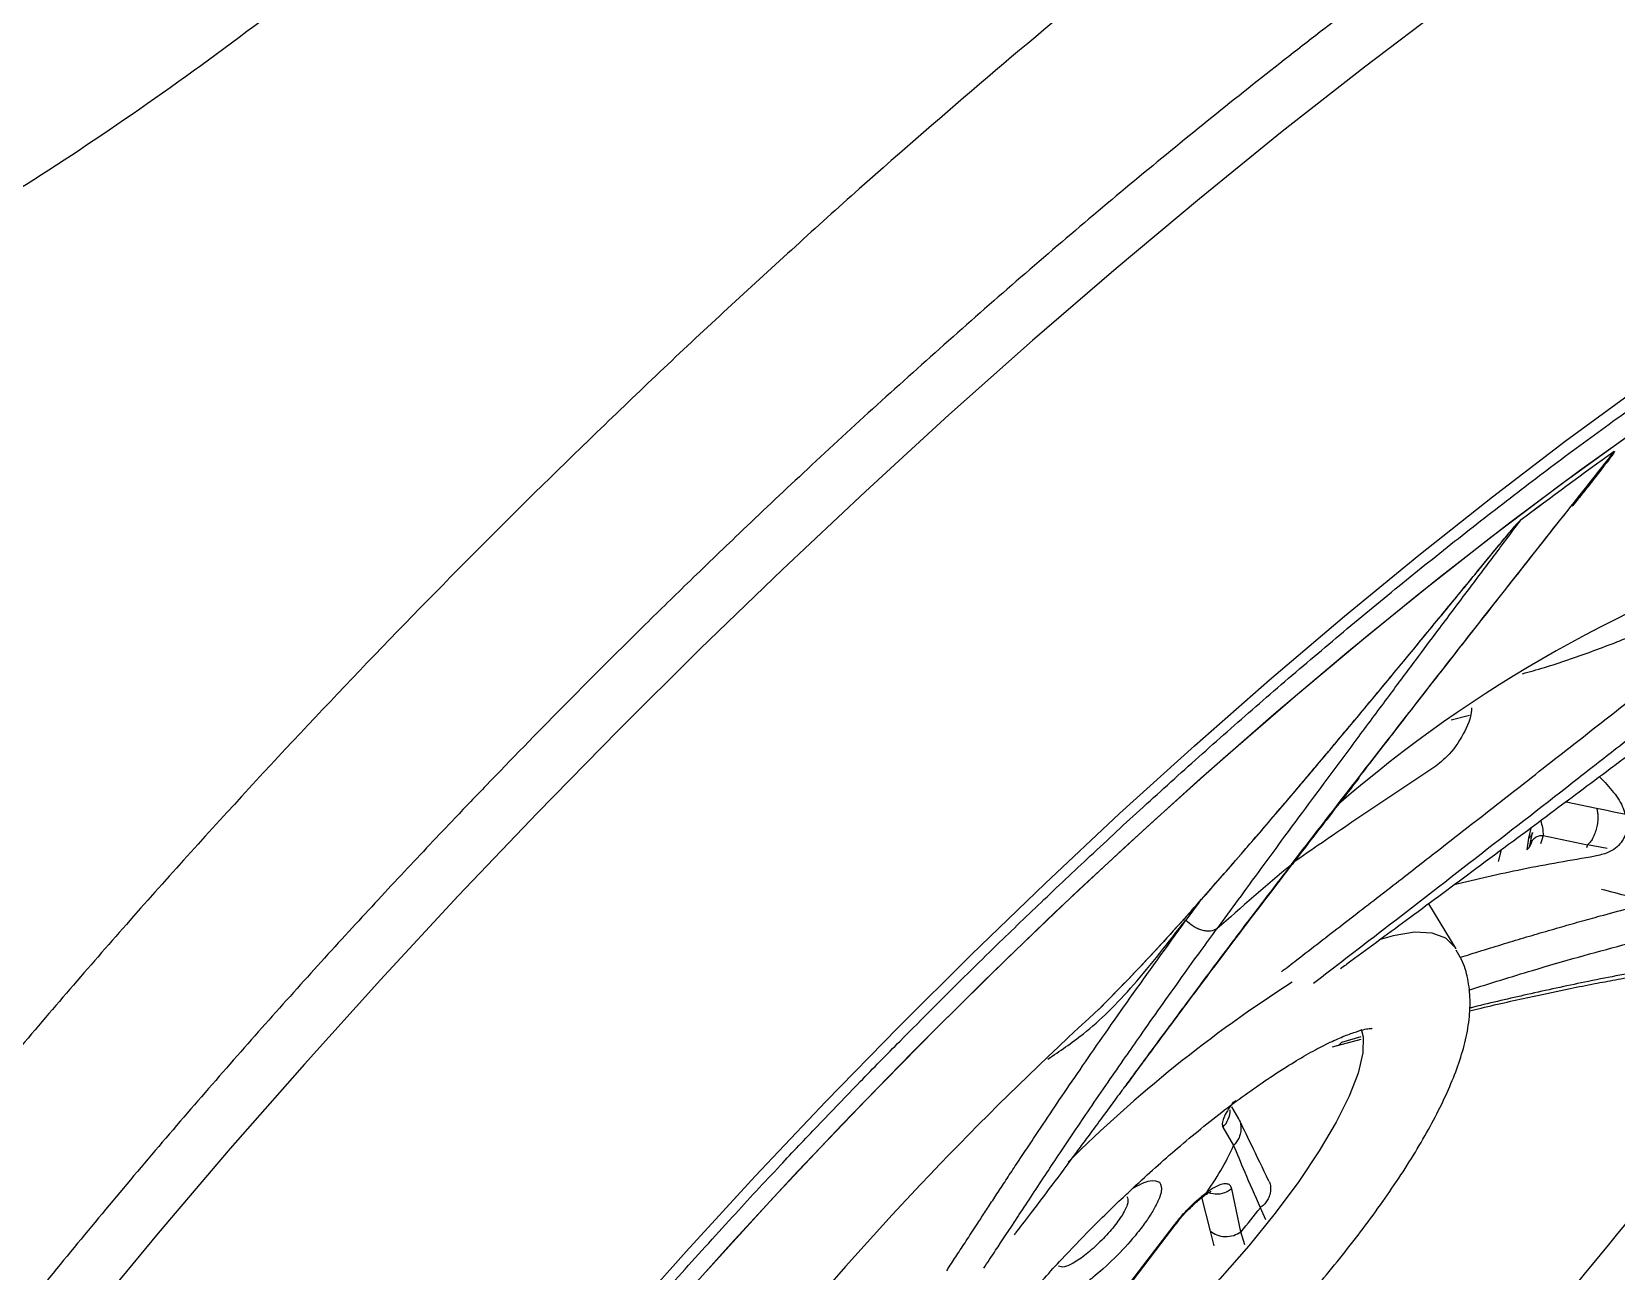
# Model space of a CAD drawing. Header units: inches. Extents: x 0 to 84, y -22 to 124.
# Drawn here: x 11.465 to 12.774, y 67.966 to 68.99 of the extents above; entities that cross this region are included whole.
import ezdxf

# ---------------------------------------------------------------- set-up
doc = ezdxf.new("R2010")
doc.units = ezdxf.units.IN
doc.header["$MEASUREMENT"] = 0
doc.layers.add('1', color=4, linetype='Continuous')
doc.layers.add('EXPORT', color=7, linetype='Continuous')
doc.layers.get('EXPORT').off()

# ---------------------------------------------------------------- blocks, each defined once
blk = doc.blocks.new('3.65 -1')
at = {"layer": '1', "color": 3, "linetype": 'Continuous', "lineweight": 25}
for p, q in [((0.2363, -0.441), (0.2179, -0.4437)), ((0.2342, -0.4411), (0.2179, -0.4435)), ((0.3148, -0.4733), (0.3117, -0.4734)), ((0.4895, -0.4832), (0.503, -0.4914)), ((0.1178, -0.5855), (0.1133, -0.6024)), ((0.1319, -0.59), (0.1349, -0.5788)), ((0.3579, -0.6189), (0.3685, -0.5768)), ((0.4337, -0.5932), (0.4423, -0.5883)), ((0.4649, -0.5974), (0.4571, -0.603)), ((0.4613, -0.6026), (0.4705, -0.5964)), ((0.4627, -0.602), (0.4664, -0.599)), ((0.4722, -0.5929), (0.4649, -0.5974)), ((0.5081, -0.5983), (0.5221, -0.6199)), ((0.0321, -0.6136), (-0.0268, -0.621)), ((-0.0242, -0.6215), (0.0349, -0.614)), ((0.0494, -0.6385), (0.065, -0.6129)), ((0.2285, -0.6032), (0.2497, -0.6155)), ((0.2509, -0.6142), (0.2363, -0.606)), ((0.4603, -0.6032), (0.4627, -0.602)), ((0.475, -0.6045), (0.4952, -0.636)), ((0.542, -0.6035), (0.542, -0.61)), ((0.0667, -0.6569), (0.0867, -0.6266)), ((0.043, -0.6494), (0.0494, -0.6385)), ((0.4952, -0.636), (0.493, -0.637)), ((0.5044, -0.6496), (0.4952, -0.636)), ((0.0613, -0.6666), (0.0667, -0.6569)), ((0.0922, -0.6542), (0.0883, -0.6641))]:
    blk.add_line(p, q, dxfattribs=at)
at = {"layer": '1', "linetype": 'Continuous', "lineweight": 25, "flags": 128}
blk.add_lwpolyline([(0.9057, -0.0655), (0.8226, -0.0535), (0.7372, -0.0426), (0.6497, -0.033), (0.5604, -0.0245), (0.4695, -0.0173), (0.3773, -0.0113), (0.2839, -0.0066), (0.1898, -0.0031), (0.095, -0.0009), (0, 0), (-0.0951, -0.0004), (-0.19, -0.0021), (-0.2844, -0.005), (-0.3781, -0.0093), (-0.4708, -0.0147), (-0.5623, -0.0215), (-0.6523, -0.0295), (-0.7405, -0.0386)], dxfattribs=at)
at = {"layer": '1', "color": 3, "linetype": 'Continuous', "lineweight": 25, "flags": 128}
for points in [[(-0.3503, -0.3467), (-0.2667, -0.3423), (-0.1823, -0.3392), (-0.0974, -0.3374), (-0.0122, -0.3369), (0.073, -0.3376), (0.1578, -0.3396), (0.2421, -0.3429), (0.3255, -0.3475), (0.4077, -0.3533), (0.4885, -0.3603), (0.5676, -0.3686), (0.6446, -0.378), (0.7195, -0.3885), (0.7918, -0.4002)], [(-0.2668, -0.3656), (-0.1847, -0.3623), (-0.102, -0.3604), (-0.019, -0.3597), (0.064, -0.3604), (0.1467, -0.3623), (0.2288, -0.3656), (0.31, -0.3701), (0.39, -0.3758), (0.4685, -0.3829), (0.5452, -0.3911), (0.6198, -0.4005), (0.6922, -0.4111), (0.7619, -0.4227)], [(-0.3171, -0.3682), (-0.2363, -0.3642), (-0.1547, -0.3615), (-0.0727, -0.36), (0.0096, -0.3598), (0.0917, -0.3609), (0.1735, -0.3632), (0.2545, -0.3669), (0.3346, -0.3717), (0.4134, -0.3778), (0.4907, -0.3851), (0.5661, -0.3936), (0.6395, -0.4032), (0.7105, -0.414), (0.7788, -0.4258)], [(0.3579, -0.6189), (0.3581, -0.618), (0.3581, -0.6069), (0.3531, -0.5958), (0.3434, -0.5849), (0.3289, -0.5744), (0.3185, -0.5686)], [(0.141, -0.5776), (0.1398, -0.5777), (0.138, -0.5772)], [(0.2556, -0.61), (0.2522, -0.6154), (0.2425, -0.6246), (0.228, -0.6335), (0.2092, -0.6417), (0.1863, -0.6492), (0.1597, -0.6559), (0.1299, -0.6615), (0.0975, -0.6661), (0.063, -0.6696), (0.027, -0.6718), (-0.0098, -0.6728), (-0.0467, -0.6724), (-0.0832, -0.6708), (-0.1185, -0.668), (-0.152, -0.664), (-0.1832, -0.6588), (-0.2115, -0.6526), (-0.2363, -0.6455), (-0.2572, -0.6377), (-0.2739, -0.6291), (-0.286, -0.6201), (-0.2934, -0.6107), (-0.2934, -0.6107)], [(0.0348, -0.6141), (0.0338, -0.6141), (0.0321, -0.6136)], [(0.0669, -0.6144), (0.068, -0.6144), (0.07, -0.6139)], [(0.475, -0.6045), (0.4717, -0.6061), (0.4685, -0.6076)]]:
    blk.add_lwpolyline(points, dxfattribs=at)
at = {"layer": '1', "color": 3, "linetype": 'Continuous', "lineweight": 25}
for centre, radius, start, end in [((0.1634, -3.752), 3.3786, 80.1433, 81.7764), ((0.1634, -3.7519), 3.3785, 80.1431, 81.7756), ((-0.0293, -3.2426), 2.8021, 87.0398, 102.0653), ((0.0045, -3.8065), 3.3472, 84.7339, 86.1251), ((0.2889, -1.5622), 1.0996, 62.5818, 85.5265), ((-0.0013, -1.6275), 1.1126, 77.3153, 89.5517), ((0.1182, -0.5658), 0.0197, 268.8894, 315.32), ((-0.0058, 0.1479), 0.8081, 275.1509, 276.9646), ((-0.0047, 1.9064), 2.8006, 268.0045, 281.643), ((-0.0119, 3.3639), 4.4387, 256.7037, 281.8458), ((-0.0126, 3.3615), 4.4364, 256.765, 281.9156)]:
    blk.add_arc(centre, radius, start, end, dxfattribs=at)
at = {"layer": '1', "linetype": 'Continuous', "lineweight": 25}
for points, knots in [([(-0.019, 0.0462), (-0.049, 0.0461), (-0.0913, 0.0459), (-0.1539, 0.0449), (-0.2078, 0.0437), (-0.2719, 0.0417), (-0.3389, 0.0389), (-0.4086, 0.0353), (-0.4799, 0.0308), (-0.5521, 0.0254), (-0.6245, 0.0192), (-0.6968, 0.0121), (-0.7686, 0.0041), (-0.8394, -0.0048), (-0.9091, -0.0145), (-0.9774, -0.0251), (-1.044, -0.0364), (-1.1088, -0.0485), (-1.1716, -0.0614), (-1.2321, -0.075), (-1.2903, -0.0893), (-1.3461, -0.1043), (-1.3992, -0.1199), (-1.4496, -0.1361), (-1.4973, -0.1528), (-1.5421, -0.1701), (-1.5839, -0.1878), (-1.6228, -0.2061), (-1.6586, -0.2248), (-1.6915, -0.244), (-1.7213, -0.2637), (-1.748, -0.2839), (-1.7717, -0.3046), (-1.7923, -0.3259), (-1.8096, -0.3479), (-1.8237, -0.3705), (-1.8344, -0.3938), (-1.8414, -0.418), (-1.8446, -0.443), (-1.8435, -0.4689), (-1.838, -0.4947), (-1.8282, -0.5197), (-1.8164, -0.5413), (-1.8064, -0.5543), (-1.8022, -0.5597)], [0, 0, 0, 0, 0.028064, 0.039649, 0.05884, 0.078772, 0.100142, 0.122418, 0.145382, 0.16886, 0.19273, 0.216898, 0.241296, 0.265868, 0.290574, 0.315378, 0.340252, 0.365172, 0.39012, 0.415077, 0.440028, 0.464962, 0.489866, 0.51473, 0.539547, 0.56431, 0.589012, 0.613652, 0.638228, 0.662743, 0.6872, 0.711606, 0.735965, 0.760253, 0.78445, 0.808533, 0.832519, 0.856524, 0.880829, 0.90589, 0.932275, 0.956976, 0.982296, 1, 1, 1, 1]), ([(1.7676, -0.5554), (1.7688, -0.554), (1.7758, -0.5452), (1.7855, -0.5285), (1.7964, -0.5052), (1.8033, -0.481), (1.8065, -0.456), (1.8055, -0.4301), (1.8, -0.4044), (1.7902, -0.3793), (1.7767, -0.3552), (1.7592, -0.3316), (1.7378, -0.3085), (1.7126, -0.286), (1.6839, -0.2641), (1.6516, -0.2428), (1.6159, -0.2222), (1.5768, -0.2022), (1.5345, -0.1828), (1.4889, -0.164), (1.4401, -0.1459), (1.3883, -0.1284), (1.3336, -0.1116), (1.276, -0.0955), (1.2156, -0.0802), (1.1527, -0.0656), (1.0873, -0.0518), (1.0196, -0.0388), (0.9497, -0.0267), (0.8778, -0.0155), (0.8041, -0.0051), (0.7287, 0.0043), (0.652, 0.0128), (0.574, 0.0204), (0.4953, 0.0269), (0.4161, 0.0325), (0.3373, 0.0371), (0.2606, 0.0407), (0.1905, 0.0431), (0.1291, 0.0447), (0.0607, 0.0459), (0.0123, 0.0461), (-0.019, 0.0462)], [0, 0, 0, 0, 0.004903, 0.0291008, 0.0532003, 0.0773195, 0.1017391, 0.1269196, 0.1534297, 0.1782475, 0.2036878, 0.2296701, 0.2560048, 0.2825136, 0.3090857, 0.3356414, 0.3621761, 0.3886889, 0.4151814, 0.4416557, 0.468114, 0.4945582, 0.5209896, 0.5474086, 0.5738155, 0.6002095, 0.6265892, 0.6529525, 0.6792959, 0.7056148, 0.7319022, 0.7581479, 0.7843366, 0.8104443, 0.8364308, 0.8622237, 0.8876783, 0.9124552, 0.9355279, 0.9543553, 0.970543, 1, 1, 1, 1])]:
    blk.add_open_spline(points, degree=3, knots=knots, dxfattribs=at)
at = {"layer": '1', "color": 3, "linetype": 'Continuous', "lineweight": 25}
for points, knots in [([(-1.4284, -0.682), (-1.4284, -0.6818), (-1.4291, -0.6765), (-1.4271, -0.6674), (-1.4222, -0.6532), (-1.4143, -0.6393), (-1.4032, -0.6249), (-1.3887, -0.61), (-1.3706, -0.5946), (-1.3489, -0.5789), (-1.3235, -0.5631), (-1.2944, -0.5472), (-1.2617, -0.5315), (-1.2255, -0.5159), (-1.1858, -0.5007), (-1.1427, -0.4859), (-1.0965, -0.4716), (-1.0472, -0.4578), (-0.995, -0.4446), (-0.94, -0.4321), (-0.8825, -0.4203), (-0.8225, -0.4092), (-0.7604, -0.399), (-0.6963, -0.3896), (-0.6304, -0.381), (-0.5631, -0.3734), (-0.4945, -0.3666), (-0.4252, -0.3609), (-0.3556, -0.3561), (-0.2871, -0.3523), (-0.2225, -0.3495), (-0.166, -0.3477), (-0.1147, -0.3466), (-0.0673, -0.346), (-0.0346, -0.3459), (-0.019, -0.3459)], [0, 0, 0, 0, 0.000892, 0.044288, 0.078096, 0.110004, 0.141146, 0.172071, 0.203025, 0.234122, 0.265442, 0.297001, 0.328789, 0.360782, 0.392955, 0.425281, 0.457735, 0.490295, 0.52294, 0.555651, 0.588412, 0.621206, 0.654015, 0.686819, 0.719595, 0.75231, 0.784916, 0.817331, 0.849405, 0.880809, 0.910643, 0.936695, 0.956537, 0.979196, 1, 1, 1, 1]), ([(-0.019, -0.3459), (0.0075, -0.346), (0.045, -0.3461), (0.1006, -0.3471), (0.1484, -0.3483), (0.2051, -0.3503), (0.2643, -0.3531), (0.3258, -0.3566), (0.3884, -0.361), (0.4516, -0.3662), (0.5147, -0.3723), (0.5774, -0.3792), (0.6392, -0.387), (0.6997, -0.3955), (0.7588, -0.4049), (0.8162, -0.4149), (0.8716, -0.4257), (0.9248, -0.4372), (0.9757, -0.4492), (1.024, -0.4618), (1.0697, -0.4749), (1.1125, -0.4885), (1.1524, -0.5025), (1.1893, -0.5167), (1.2231, -0.5312), (1.2537, -0.5459), (1.2811, -0.5606), (1.3052, -0.5753), (1.3262, -0.5898), (1.344, -0.604), (1.3587, -0.618), (1.3704, -0.6314), (1.3794, -0.6444), (1.3856, -0.6568), (1.3896, -0.6691), (1.3901, -0.677), (1.3904, -0.6812)], [0, 0, 0, 0, 0.035425, 0.05008, 0.074343, 0.099533, 0.126527, 0.154643, 0.183603, 0.213182, 0.243218, 0.273592, 0.304209, 0.334997, 0.365895, 0.396854, 0.427831, 0.458786, 0.489687, 0.5205, 0.551195, 0.581741, 0.612109, 0.64227, 0.672196, 0.701863, 0.73125, 0.760347, 0.789163, 0.817738, 0.846166, 0.874617, 0.903384, 0.933048, 0.964694, 1, 1, 1, 1]), ([(0.6466, -0.4081), (0.6348, -0.4097), (0.6103, -0.4131), (0.5729, -0.4181), (0.5371, -0.423), (0.5018, -0.4279), (0.4657, -0.4329), (0.4251, -0.4386), (0.3855, -0.4442), (0.3518, -0.449), (0.3214, -0.4534), (0.2918, -0.4578), (0.2604, -0.4624), (0.2405, -0.4654), (0.2307, -0.4669)], [0, 0, 0, 0, 0.077922, 0.161387, 0.250209, 0.3191, 0.402607, 0.50027, 0.605453, 0.688534, 0.750179, 0.834915, 0.918174, 1, 1, 1, 1]), ([(0.2342, -0.4411), (0.2478, -0.4403), (0.2779, -0.4386), (0.3202, -0.4357), (0.3614, -0.4326), (0.3933, -0.4301), (0.4236, -0.4276), (0.4496, -0.4254), (0.4763, -0.4231), (0.5022, -0.4208), (0.5274, -0.4185), (0.5497, -0.4165), (0.5683, -0.4148), (0.5833, -0.4134), (0.5989, -0.4119), (0.615, -0.4104), (0.6303, -0.4091), (0.6396, -0.4084), (0.6444, -0.4081), (0.6459, -0.4081), (0.6464, -0.4081), (0.6466, -0.4081), (0.6467, -0.4082)], [0, 0, 0, 0, 0.114041, 0.252205, 0.3313, 0.427284, 0.488869, 0.551032, 0.613779, 0.677115, 0.732309, 0.787917, 0.830125, 0.859175, 0.888974, 0.935242, 0.967506, 0.990143, 0.996617, 0.998673, 0.999422, 1, 1, 1, 1]), ([(0.2363, -0.441), (0.244, -0.4405), (0.26, -0.4396), (0.2861, -0.438), (0.3124, -0.4362), (0.3364, -0.4345), (0.3579, -0.4329), (0.3796, -0.4312), (0.4074, -0.429), (0.4434, -0.426), (0.4829, -0.4225), (0.5177, -0.4194), (0.5438, -0.417), (0.5642, -0.4151), (0.5819, -0.4135), (0.5996, -0.4118), (0.6163, -0.4103), (0.6312, -0.409), (0.6402, -0.4083), (0.6446, -0.4081), (0.6459, -0.4081), (0.6464, -0.4081), (0.6466, -0.4081), (0.6466, -0.4081)], [0, 0, 0, 0, 0.065167, 0.135869, 0.212272, 0.2742, 0.322003, 0.376226, 0.437003, 0.527469, 0.637487, 0.71773, 0.771009, 0.817748, 0.857831, 0.891158, 0.937764, 0.970339, 0.990891, 0.996828, 0.99874, 0.999446, 1, 1, 1, 1]), ([(0.7417, -0.4233), (0.7111, -0.4266), (0.6519, -0.4331), (0.5682, -0.4425), (0.4816, -0.4526), (0.3953, -0.4629), (0.3383, -0.4699), (0.3117, -0.4731)], [0, 0, 0, 0, 0.1983, 0.383977, 0.557019, 0.792773, 1, 1, 1, 1]), ([(0.7417, -0.4233), (0.7193, -0.4257), (0.6752, -0.4306), (0.6099, -0.4379), (0.5502, -0.4447), (0.4944, -0.4512), (0.4442, -0.4572), (0.3969, -0.4629), (0.3529, -0.4683), (0.3255, -0.4716), (0.3117, -0.4734)], [0, 0, 0, 0, 0.145408, 0.284998, 0.430831, 0.5467, 0.669364, 0.785052, 0.891131, 1, 1, 1, 1]), ([(0.7417, -0.4233), (0.7418, -0.4233), (0.7418, -0.4233), (0.7419, -0.4233), (0.742, -0.4234), (0.742, -0.4234), (0.7419, -0.4234), (0.7418, -0.4235), (0.7414, -0.4236), (0.7406, -0.4238), (0.7379, -0.4243), (0.7325, -0.425), (0.7254, -0.4259), (0.7178, -0.4268), (0.7105, -0.4277), (0.7029, -0.4285), (0.6946, -0.4294), (0.6888, -0.43), (0.6856, -0.4303), (0.6853, -0.4304)], [0, 0, 0, 0, 0.002176, 0.004072, 0.005842, 0.007668, 0.00972, 0.01212, 0.018229, 0.036558, 0.063663, 0.165576, 0.320016, 0.438178, 0.559502, 0.696062, 0.834953, 0.985188, 1, 1, 1, 1]), ([(0.7417, -0.4233), (0.7418, -0.4233), (0.7419, -0.4233), (0.7419, -0.4233), (0.742, -0.4234), (0.742, -0.4234), (0.7419, -0.4234), (0.7418, -0.4235), (0.7414, -0.4236), (0.7394, -0.4241), (0.7359, -0.4246), (0.7312, -0.4252), (0.7265, -0.4258), (0.721, -0.4265), (0.7131, -0.4274), (0.7025, -0.4286), (0.693, -0.4296), (0.6873, -0.4302), (0.6863, -0.4303)], [0, 0, 0, 0, 0.0031969, 0.0045934, 0.0059336, 0.0072866, 0.0087217, 0.0120459, 0.02141, 0.0351547, 0.1377387, 0.2054877, 0.2882871, 0.3861134, 0.4989225, 0.7023542, 0.9433178, 1, 1, 1, 1]), ([(-0.1269, -0.5067), (-0.1257, -0.5064), (-0.1225, -0.5057), (-0.1168, -0.5046), (-0.1103, -0.5032), (-0.1034, -0.5018), (-0.0962, -0.5004), (-0.0887, -0.4988), (-0.0798, -0.497), (-0.0695, -0.4949), (-0.0574, -0.4925), (-0.0445, -0.4899), (-0.0309, -0.4871), (-0.0164, -0.4843), (-0.001, -0.4813), (0.0269, -0.4759), (0.0716, -0.4676), (0.1387, -0.456), (0.1912, -0.4479), (0.2179, -0.4437)], [0, 0, 0, 0, 0.0236182, 0.0589631, 0.0938636, 0.1283312, 0.1623782, 0.1960165, 0.2292585, 0.2748742, 0.3204719, 0.3660726, 0.4116996, 0.4573793, 0.5031405, 0.5490152, 0.6949133, 0.8446808, 1, 1, 1, 1]), ([(0.0562, -0.4431), (0.0678, -0.4455), (0.0958, -0.4514), (0.1494, -0.4518), (0.1947, -0.4463), (0.2179, -0.4435)], [0, 0, 0, 0, 0.253076, 0.616746, 1, 1, 1, 1]), ([(0.2363, -0.441), (0.2149, -0.442), (0.1719, -0.4441), (0.1343, -0.4442), (0.1154, -0.4443)], [0, 0, 0, 0, 0.497969, 1, 1, 1, 1]), ([(0.1154, -0.4443), (0.1336, -0.4442), (0.1706, -0.4442), (0.2128, -0.4421), (0.2342, -0.4411)], [0, 0, 0, 0, 0.492898, 1, 1, 1, 1]), ([(0.2307, -0.4669), (0.229, -0.4662), (0.2264, -0.4652), (0.2234, -0.4621), (0.2213, -0.459), (0.2196, -0.4554), (0.2181, -0.4503), (0.218, -0.4463), (0.2179, -0.4437)], [0, 0, 0, 0, 0.234644, 0.362491, 0.494052, 0.626491, 0.756855, 1, 1, 1, 1]), ([(-0.1038, -0.5269), (-0.0983, -0.5258), (-0.0848, -0.5232), (-0.0551, -0.5173), (-0.0229, -0.5109), (0.0061, -0.5052), (0.0278, -0.5011), (0.0518, -0.4966), (0.0764, -0.4921), (0.1007, -0.4879), (0.1255, -0.4836), (0.1521, -0.4792), (0.1807, -0.4746), (0.207, -0.4704), (0.2234, -0.468), (0.2307, -0.4669)], [0, 0, 0, 0, 0.102879, 0.252471, 0.402022, 0.464249, 0.534194, 0.597201, 0.665689, 0.72661, 0.775762, 0.839106, 0.903831, 0.957397, 1, 1, 1, 1]), ([(0.3125, -0.4738), (0.3272, -0.472), (0.3561, -0.4685), (0.3868, -0.4648), (0.4019, -0.463)], [0, 0, 0, 0, 0.508956, 1, 1, 1, 1]), ([(0.3117, -0.4734), (0.3016, -0.4746), (0.279, -0.4774), (0.2432, -0.482), (0.2066, -0.487), (0.1748, -0.4914), (0.1486, -0.4951), (0.1266, -0.4982), (0.1055, -0.5013), (0.0904, -0.5035), (0.0822, -0.5047), (0.0806, -0.5049)], [0, 0, 0, 0, 0.112489, 0.25159, 0.417176, 0.559271, 0.661705, 0.770651, 0.86799, 0.973449, 1, 1, 1, 1]), ([(0.0847, -0.5047), (0.097, -0.5029), (0.1245, -0.4989), (0.1748, -0.4918), (0.2381, -0.4831), (0.2885, -0.4768), (0.3151, -0.4735)], [0, 0, 0, 0, 0.191915, 0.428138, 0.697519, 1, 1, 1, 1]), ([(0.4495, -0.5004), (0.4235, -0.4949), (0.3777, -0.4853), (0.3327, -0.4768), (0.3132, -0.4731)], [0, 0, 0, 0, 0.567497, 1, 1, 1, 1]), ([(0.5084, -0.4882), (0.508, -0.4886), (0.5025, -0.4937), (0.4876, -0.4993), (0.4677, -0.5031), (0.4548, -0.5012), (0.4495, -0.5004)], [0, 0, 0, 0, 0.0265, 0.365438, 0.738679, 1, 1, 1, 1]), ([(0.0806, -0.5049), (0.0754, -0.5057), (0.064, -0.5073), (0.0477, -0.5097), (0.032, -0.512), (0.0103, -0.5151), (-0.015, -0.5187), (-0.0415, -0.5222), (-0.0581, -0.5243), (-0.0655, -0.5252), (-0.0666, -0.5253)], [0, 0, 0, 0, 0.081832, 0.183724, 0.277112, 0.362144, 0.588291, 0.788655, 0.968959, 1, 1, 1, 1]), ([(0.5581, -0.4984), (0.5607, -0.4999), (0.5747, -0.5081), (0.6015, -0.5216), (0.6385, -0.5388), (0.6904, -0.5601), (0.7595, -0.5836), (0.8475, -0.6066), (0.9073, -0.6167), (0.9379, -0.6219)], [0, 0, 0, 0, 0.022366, 0.122449, 0.223456, 0.325708, 0.537397, 0.762634, 1, 1, 1, 1]), ([(0.243, -0.5297), (0.2483, -0.5304), (0.2614, -0.5322), (0.2825, -0.535), (0.3062, -0.5382), (0.3297, -0.5413), (0.3529, -0.5444), (0.3761, -0.5475), (0.4019, -0.5508), (0.4307, -0.5546), (0.4624, -0.5587), (0.4944, -0.5628), (0.5264, -0.5669), (0.5586, -0.571), (0.5909, -0.5751), (0.6469, -0.5823), (0.7274, -0.5927), (0.8331, -0.6069), (0.9026, -0.617), (0.9379, -0.6221)], [0, 0, 0, 0, 0.023618, 0.058963, 0.093864, 0.128331, 0.162378, 0.196017, 0.229259, 0.274874, 0.320472, 0.366073, 0.4117, 0.457379, 0.50314, 0.549015, 0.694913, 0.844681, 1, 1, 1, 1]), ([(0.2548, -0.5552), (0.2771, -0.5582), (0.3319, -0.5658), (0.4217, -0.5777), (0.5036, -0.5884), (0.5679, -0.5967), (0.6126, -0.6025), (0.6588, -0.6085), (0.7029, -0.6143), (0.7437, -0.6197), (0.7831, -0.6251), (0.8232, -0.6306), (0.864, -0.6363), (0.8998, -0.6415), (0.921, -0.6447), (0.9303, -0.646)], [0, 0, 0, 0, 0.102879, 0.252471, 0.402022, 0.464249, 0.534193, 0.597201, 0.665689, 0.72661, 0.775762, 0.839106, 0.903831, 0.957397, 1, 1, 1, 1]), ([(-0.3001, -0.6154), (-0.3001, -0.6154), (-0.3002, -0.6155), (-0.2972, -0.613), (-0.2909, -0.6091), (-0.2809, -0.6042), (-0.2673, -0.5989), (-0.2502, -0.5934), (-0.23, -0.588), (-0.2069, -0.5831), (-0.1816, -0.5786), (-0.1545, -0.5748), (-0.1261, -0.5717), (-0.0993, -0.5696), (-0.0749, -0.5682), (-0.0491, -0.5672), (-0.0305, -0.5671), (-0.019, -0.567)], [0, 0, 0, 0, 0.032085, 0.091063, 0.153609, 0.219761, 0.289111, 0.36107, 0.435002, 0.510257, 0.586142, 0.661754, 0.735497, 0.810691, 0.865318, 0.917049, 1, 1, 1, 1]), ([(0.0213, -0.5695), (0.0207, -0.5709), (0.0194, -0.5736), (0.0101, -0.5771), (-0.0032, -0.5794), (-0.019, -0.5802), (-0.0349, -0.5794), (-0.0482, -0.5771), (-0.0575, -0.5736), (-0.0587, -0.5709), (-0.0593, -0.5695)], [0, 0, 0, 0, 0.125, 0.25, 0.375, 0.5, 0.625, 0.75, 0.875, 1, 1, 1, 1]), ([(-0.019, -0.567), (-0.0065, -0.5671), (0.0112, -0.5673), (0.0368, -0.5683), (0.0581, -0.5694), (0.0828, -0.5713), (0.1076, -0.5738), (0.1322, -0.5769), (0.1556, -0.5806), (0.1776, -0.5849), (0.1975, -0.5895), (0.2151, -0.5943), (0.2301, -0.5992), (0.2423, -0.6041), (0.2516, -0.6085), (0.258, -0.6123), (0.2615, -0.6147), (0.2626, -0.6161), (0.2624, -0.6157), (0.2624, -0.6157)], [0, 0, 0, 0, 0.090884, 0.127328, 0.18744, 0.24905, 0.314219, 0.381065, 0.448721, 0.516436, 0.583593, 0.64964, 0.714064, 0.776379, 0.836152, 0.893079, 0.947123, 0.998737, 1, 1, 1, 1]), ([(0.0291, -0.568), (0.0321, -0.5689), (0.0381, -0.5706), (0.0464, -0.5747), (0.0478, -0.5781), (0.0487, -0.5803)], [0, 0, 0, 0, 0.256197, 0.51842, 1, 1, 1, 1]), ([(0.6129, -0.6142), (0.6045, -0.6129), (0.5845, -0.6099), (0.554, -0.6053), (0.5223, -0.6005), (0.4766, -0.5936), (0.4191, -0.5847), (0.3514, -0.5742), (0.3058, -0.567), (0.2826, -0.5633), (0.2792, -0.5627)], [0, 0, 0, 0, 0.074944, 0.1776, 0.271689, 0.357359, 0.585203, 0.78707, 0.968726, 1, 1, 1, 1]), ([(0.0487, -0.5803), (0.0478, -0.5825), (0.0464, -0.5859), (0.038, -0.59), (0.0292, -0.5928), (0.0185, -0.5951), (0.0027, -0.5972), (-0.019, -0.5983), (-0.0407, -0.5972), (-0.0565, -0.5951), (-0.0673, -0.5928), (-0.076, -0.59), (-0.0845, -0.5859), (-0.0859, -0.5825), (-0.0868, -0.5803)], [0, 0, 0, 0, 0.1197215, 0.184811, 0.2499999, 0.3150895, 0.3802785, 0.5, 0.6197215, 0.684811, 0.75, 0.8150895, 0.8802785, 1, 1, 1, 1]), ([(0.138, -0.5772), (0.1352, -0.5776), (0.1296, -0.5786), (0.1234, -0.5806), (0.119, -0.5829), (0.1182, -0.5846), (0.1178, -0.5855)], [0, 0, 0, 0, 0.250135, 0.500009, 0.750136, 1, 1, 1, 1]), ([(0.4928, -0.6469), (0.4764, -0.6351), (0.4452, -0.6126), (0.4106, -0.5909), (0.3942, -0.5807)], [0, 0, 0, 0, 0.524237, 1, 1, 1, 1]), ([(0.1128, -0.6439), (0.1167, -0.6328), (0.1246, -0.6107), (0.1296, -0.5964), (0.1321, -0.5892)], [0, 0, 0, 0, 0.499837, 1, 1, 1, 1]), ([(0.1317, -0.5899), (0.1316, -0.5903), (0.1313, -0.5919), (0.1296, -0.5944), (0.1271, -0.5974), (0.1239, -0.5998), (0.1194, -0.6019), (0.1157, -0.6022), (0.1133, -0.6024)], [0, 0, 0, 0, 0.046045, 0.21109, 0.378178, 0.543781, 0.704554, 1, 1, 1, 1]), ([(0.475, -0.6045), (0.474, -0.6037), (0.4722, -0.6021), (0.469, -0.6009), (0.4656, -0.6007), (0.4637, -0.6016), (0.4627, -0.602)], [0, 0, 0, 0, 0.249999, 0.500001, 0.750001, 1, 1, 1, 1]), ([(0.4704, -0.5964), (0.4703, -0.5965), (0.4695, -0.597), (0.4676, -0.5975), (0.4658, -0.5975), (0.4649, -0.5974)], [0, 0, 0, 0, 0.058728, 0.529366, 1, 1, 1, 1]), ([(0.4823, -0.5944), (0.4812, -0.5961), (0.4785, -0.6006), (0.4763, -0.603), (0.475, -0.6045)], [0, 0, 0, 0, 0.389154, 1, 1, 1, 1]), ([(0.0321, -0.6136), (0.0352, -0.6132), (0.0413, -0.6126), (0.0513, -0.6124), (0.0612, -0.6128), (0.0671, -0.6136), (0.07, -0.6139)], [0, 0, 0, 0, 0.249864, 0.499991, 0.749865, 1, 1, 1, 1]), ([(0.0347, -0.6141), (0.0358, -0.614), (0.039, -0.6135), (0.0442, -0.6132), (0.0482, -0.6132), (0.0498, -0.6131)], [0, 0, 0, 0, 0.230385, 0.707865, 1, 1, 1, 1]), ([(0.0498, -0.6131), (0.0535, -0.6132), (0.0587, -0.6134), (0.0643, -0.614), (0.0661, -0.6143), (0.0669, -0.6144)], [0, 0, 0, 0, 0.611375, 0.843205, 1, 1, 1, 1]), ([(0.0666, -0.6143), (0.0681, -0.6146), (0.0708, -0.615), (0.0727, -0.6155), (0.0735, -0.6159), (0.0734, -0.6157), (0.0733, -0.6157)], [0, 0, 0, 0, 0.409421, 0.73424, 0.987865, 1, 1, 1, 1]), ([(0.07, -0.6139), (0.0783, -0.6123), (0.095, -0.609), (0.1072, -0.6046), (0.1133, -0.6024)], [0, 0, 0, 0, 0.5, 1, 1, 1, 1]), ([(0.0867, -0.6266), (0.0844, -0.626), (0.0797, -0.6249), (0.0735, -0.6203), (0.0712, -0.6159), (0.07, -0.6138)], [0, 0, 0, 0, 0.319937, 0.663587, 1, 1, 1, 1]), ([(0.0867, -0.6266), (0.0871, -0.6257), (0.0881, -0.6239), (0.0873, -0.6211), (0.0844, -0.6182), (0.0786, -0.6156), (0.0729, -0.6145), (0.07, -0.6139)], [0, 0, 0, 0, 0.173873, 0.344246, 0.554566, 0.777064, 1, 1, 1, 1]), ([(0.1133, -0.6024), (0.1104, -0.6091), (0.1047, -0.6225), (0.0963, -0.6437), (0.0922, -0.6542)], [0, 0, 0, 0, 0.502602, 1, 1, 1, 1]), ([(0.2319, -0.605), (0.232, -0.6051), (0.2331, -0.6061), (0.2348, -0.606), (0.2363, -0.606)], [0, 0, 0, 0, 0.08157, 1, 1, 1, 1]), ([(0.4571, -0.603), (0.4581, -0.6031), (0.46, -0.6032), (0.4618, -0.6024), (0.4627, -0.602)], [0, 0, 0, 0, 0.499999, 1, 1, 1, 1]), ([(0.542, -0.61), (0.5416, -0.6158), (0.5409, -0.6273), (0.5355, -0.641), (0.5273, -0.6508), (0.516, -0.6553), (0.5039, -0.6539), (0.496, -0.6489), (0.4928, -0.6469)], [0, 0, 0, 0, 0.15744, 0.31461, 0.478921, 0.660342, 0.860124, 1, 1, 1, 1]), ([(-0.019, -0.7368), (-0.0054, -0.7367), (0.0136, -0.7365), (0.0414, -0.7354), (0.0647, -0.7342), (0.0918, -0.7321), (0.1192, -0.7294), (0.1468, -0.7258), (0.1737, -0.7216), (0.1996, -0.7166), (0.2242, -0.7109), (0.2472, -0.7044), (0.2685, -0.6973), (0.2881, -0.6892), (0.306, -0.6801), (0.322, -0.6696), (0.3359, -0.6577), (0.347, -0.644), (0.3544, -0.6313), (0.3564, -0.6227), (0.3571, -0.6198)], [0, 0, 0, 0, 0.076704, 0.107452, 0.158267, 0.210495, 0.266004, 0.323334, 0.381922, 0.441336, 0.501312, 0.561711, 0.622518, 0.683839, 0.745872, 0.808553, 0.869019, 0.923929, 0.974299, 1, 1, 1, 1]), ([(0.3553, -0.6264), (0.3578, -0.6278), (0.3663, -0.6322), (0.3804, -0.6398), (0.3974, -0.649), (0.414, -0.6581), (0.4301, -0.6671), (0.4457, -0.6759), (0.4627, -0.6857), (0.4812, -0.6965), (0.5008, -0.7083), (0.5199, -0.72), (0.5382, -0.7316), (0.5559, -0.7432), (0.5729, -0.7547), (0.6009, -0.7744), (0.6368, -0.8023), (0.6754, -0.838), (0.6924, -0.861), (0.701, -0.8727)], [0, 0, 0, 0, 0.015125, 0.050778, 0.085982, 0.120749, 0.155092, 0.189023, 0.222554, 0.268567, 0.314561, 0.360558, 0.406582, 0.452659, 0.498819, 0.545092, 0.69226, 0.84333, 1, 1, 1, 1]), ([(0.5221, -0.6199), (0.5216, -0.6208), (0.5204, -0.6227), (0.5178, -0.6257), (0.5144, -0.6287), (0.5104, -0.6314), (0.5062, -0.6336), (0.502, -0.6352), (0.4983, -0.636), (0.4962, -0.636), (0.4952, -0.636)], [0, 0, 0, 0, 0.113299, 0.236063, 0.36606, 0.5, 0.633942, 0.763938, 0.886701, 1, 1, 1, 1]), ([(0.5221, -0.6199), (0.5284, -0.6297), (0.541, -0.6493), (0.5598, -0.6771), (0.5783, -0.7037), (0.5965, -0.729), (0.6204, -0.7617), (0.6489, -0.7997), (0.6793, -0.8405), (0.6936, -0.8616), (0.701, -0.8725)], [0, 0, 0, 0, 0.084281, 0.168842, 0.25393, 0.339803, 0.426735, 0.606708, 0.798198, 1, 1, 1, 1]), ([(0.0494, -0.6385), (0.0497, -0.6405), (0.0505, -0.6447), (0.0545, -0.6505), (0.0601, -0.655), (0.0646, -0.6563), (0.0667, -0.6569)], [0, 0, 0, 0, 0.2444011, 0.5034173, 0.7605557, 1, 1, 1, 1]), ([(0.1127, -0.644), (0.1126, -0.6443), (0.1122, -0.6457), (0.1105, -0.6481), (0.1077, -0.651), (0.1041, -0.653), (0.1001, -0.6543), (0.0961, -0.6547), (0.0934, -0.6544), (0.0922, -0.6542)], [0, 0, 0, 0, 0.033478, 0.197533, 0.365844, 0.534155, 0.698211, 0.854368, 1, 1, 1, 1]), ([(0.3411, -0.6505), (0.3574, -0.6591), (0.3982, -0.6808), (0.4578, -0.7148), (0.5074, -0.7451), (0.5428, -0.7683), (0.5658, -0.7842), (0.5879, -0.8005), (0.6074, -0.8158), (0.6239, -0.8298), (0.6386, -0.8432), (0.6522, -0.8567), (0.6643, -0.8704), (0.6737, -0.8823), (0.6785, -0.8893), (0.6806, -0.8925)], [0, 0, 0, 0, 0.09998, 0.250056, 0.40009, 0.462518, 0.532689, 0.5959, 0.664609, 0.725727, 0.775038, 0.838587, 0.90352, 0.95726, 1, 1, 1, 1]), ([(0.3291, -0.6629), (0.3319, -0.6647), (0.3477, -0.6743), (0.3715, -0.6897), (0.398, -0.7071), (0.4171, -0.7201), (0.4326, -0.7309), (0.4477, -0.7416), (0.4656, -0.7546), (0.4863, -0.7703), (0.5104, -0.7898), (0.5361, -0.8122), (0.5621, -0.8381), (0.5862, -0.867), (0.596, -0.8861), (0.6013, -0.8963)], [0, 0, 0, 0, 0.019877, 0.11059, 0.178738, 0.224496, 0.263662, 0.306638, 0.353421, 0.421705, 0.499622, 0.596139, 0.711785, 0.846442, 1, 1, 1, 1]), ([(0.6185, -0.9074), (0.6165, -0.9032), (0.6122, -0.894), (0.6025, -0.8782), (0.5898, -0.861), (0.5758, -0.8449), (0.5622, -0.8308), (0.5492, -0.8183), (0.535, -0.8055), (0.52, -0.7926), (0.5038, -0.7794), (0.4873, -0.7666), (0.4713, -0.7547), (0.4473, -0.7373), (0.4151, -0.7151), (0.3739, -0.6883), (0.3462, -0.6707), (0.3318, -0.662), (0.3308, -0.6614)], [0, 0, 0, 0, 0.056902, 0.127265, 0.211025, 0.282903, 0.334719, 0.389828, 0.439066, 0.492412, 0.54702, 0.598291, 0.645283, 0.68807, 0.801865, 0.902686, 0.993413, 1, 1, 1, 1]), ([(0.6185, -0.9072), (0.6138, -0.8979), (0.6046, -0.8796), (0.5837, -0.8447), (0.5594, -0.8058), (0.5313, -0.761), (0.5036, -0.7163), (0.4849, -0.6834), (0.4772, -0.67)], [0, 0, 0, 0, 0.1835091, 0.3610108, 0.5330775, 0.6988179, 0.876722, 1, 1, 1, 1])]:
    blk.add_open_spline(points, degree=3, knots=knots, dxfattribs=at)
blk = doc.blocks.new('2020 HS PILLOW')
at = {"layer": '1', "color": 2}
for points, knots in [([(5.8034, -0.0127), (5.5758, -0.0117), (5.1207, -0.0097), (4.4379, -0.0073), (3.7551, -0.0052), (3.0724, -0.0034), (2.3896, -0.0021), (1.7069, -0.001), (1.0241, -0.0003), (0.3414, 0), (-0.3414, 0), (-1.0241, -0.0003), (-1.7069, -0.001), (-2.3896, -0.0021), (-3.0724, -0.0034), (-3.7551, -0.0052), (-4.4379, -0.0073), (-5.1207, -0.0097), (-5.5758, -0.0117), (-5.8034, -0.0127)], [0, 0, 0, 0, 0.058824, 0.117648, 0.176472, 0.235295, 0.294119, 0.352942, 0.411765, 0.470588, 0.529412, 0.588235, 0.647058, 0.705881, 0.764705, 0.823528, 0.882352, 0.941176, 1, 1, 1, 1]), ([(5.8027, -0.0093), (4.0523, -0.005), (0.1838, 0.0045), (-3.6846, -0.0044), (-5.8027, -0.0093)], [0, 0, 0, 0, 0.452479, 1, 1, 1, 1]), ([(-5.1105, -0.9929), (-5.0125, -0.992), (-4.8162, -0.9901), (-4.5213, -0.9874), (-4.2256, -0.9849), (-3.929, -0.9826), (-3.6317, -0.9804), (-3.3335, -0.9784), (-3.0345, -0.9766), (-2.7347, -0.9749), (-2.4341, -0.9734), (-2.1327, -0.9721), (-1.8304, -0.9709), (-1.5274, -0.9699), (-1.2235, -0.9691), (-0.9188, -0.9685), (-0.6132, -0.968), (-0.3069, -0.9677), (0.0908, -0.9676), (0.5785, -0.9679), (1.1551, -0.9689), (1.7288, -0.9705), (2.2996, -0.9727), (2.8674, -0.9755), (3.4323, -0.979), (3.9943, -0.983), (4.5534, -0.9876), (4.9251, -0.9912), (5.1105, -0.9929)], [0, 0, 0, 0, 0.028776, 0.057631, 0.086566, 0.11558, 0.144673, 0.173846, 0.203098, 0.232429, 0.26184, 0.291331, 0.320902, 0.350552, 0.380282, 0.410091, 0.439981, 0.46995, 0.5, 0.556693, 0.613101, 0.669223, 0.725062, 0.780616, 0.835887, 0.890874, 0.945579, 1, 1, 1, 1])]:
    blk.add_open_spline(points, degree=3, knots=knots, dxfattribs=at)
blk = doc.blocks.new('2026 RELAY')
at = {"layer": '1', "color": 3, "linetype": 'Continuous', "lineweight": 25}
for points, knots in [([(10.731, 68.1904), (10.7535, 68.17), (10.7821, 68.1557), (10.8258, 68.1458), (10.8349, 68.1442), (10.8538, 68.1419), (10.8635, 68.1411), (10.8937, 68.1401), (10.9151, 68.141), (10.9604, 68.1461), (10.9842, 68.1502), (11.0219, 68.1589), (11.0348, 68.1622), (11.0612, 68.1697), (11.0747, 68.1738), (11.1432, 68.1965), (11.2013, 68.2207), (11.2932, 68.2661), (11.3246, 68.2827), (11.373, 68.3101), (11.3894, 68.3196), (11.4221, 68.3391), (11.4385, 68.3492), (11.5209, 68.4013), (11.5879, 68.4479), (11.673, 68.5123), (11.6901, 68.5255), (11.7244, 68.5525), (11.7416, 68.5663), (11.7928, 68.6082), (11.8266, 68.637), (11.9271, 68.7256), (11.993, 68.7878), (12.0899, 68.886), (12.1215, 68.9191), (12.1828, 68.9857), (12.2127, 69.0192), (12.2708, 69.0868), (12.2991, 69.1208), (12.3539, 69.1894), (12.3806, 69.2241), (12.4565, 69.3267), (12.5022, 69.3939), (12.5531, 69.4762), (12.563, 69.4926), (12.5822, 69.5252), (12.5915, 69.5415), (12.6182, 69.5897), (12.6345, 69.6211), (12.6788, 69.7125), (12.7024, 69.7701), (12.7244, 69.8378), (12.7284, 69.8512), (12.7356, 69.8773), (12.7388, 69.89), (12.7471, 69.9272), (12.7511, 69.9507), (12.7557, 69.9952), (12.7565, 70.0162), (12.7552, 70.0457), (12.7543, 70.0553), (12.7518, 70.0737), (12.7502, 70.0826), (12.7398, 70.1251), (12.7253, 70.1528), (12.6942, 70.1851), (12.6823, 70.1943), (12.6622, 70.2058), (12.655, 70.2092), (12.64, 70.2152), (12.6322, 70.2178), (12.5914, 70.2285), (12.5534, 70.2305), (12.4994, 70.2247), (12.4883, 70.2231), (12.4653, 70.2191), (12.4534, 70.2167), (12.4171, 70.2082), (12.392, 70.2009), (12.3136, 70.1743), (12.2576, 70.1504), (12.1826, 70.1125), (12.1674, 70.1045), (12.1366, 70.0879), (12.1211, 70.0792), (12.0743, 70.0523), (12.0108, 70.0137), (11.9455, 69.9699), (11.8958, 69.9351), (11.8791, 69.9232), (11.8455, 69.8987), (11.8285, 69.886), (11.7439, 69.8219), (11.6764, 69.767), (11.5757, 69.6793), (11.5422, 69.6492), (11.492, 69.6027), (11.4753, 69.587), (11.4423, 69.5553), (11.4259, 69.5394), (11.3448, 69.4595), (11.2824, 69.394), (11.2075, 69.3102), (11.1926, 69.2934), (11.1633, 69.2595), (11.1488, 69.2424), (11.1063, 69.1916), (11.079, 69.1579), (11.0005, 69.0574), (10.9524, 68.991), (10.8871, 68.8924), (10.8667, 68.86), (10.8287, 68.7965), (10.8111, 68.7654), (10.7869, 68.7196), (10.7791, 68.7045), (10.7645, 68.6748), (10.7576, 68.6602), (10.7381, 68.6171), (10.7153, 68.5616), (10.6988, 68.5099), (10.6888, 68.4725), (10.6859, 68.4603), (10.6808, 68.4364), (10.6787, 68.4247), (10.6703, 68.3679), (10.6703, 68.3279), (10.6802, 68.2757), (10.6852, 68.2596), (10.6952, 68.2375), (10.6989, 68.2305), (10.7072, 68.2173), (10.7117, 68.2111), (10.7167, 68.2053)], [0, 0, 0, 0, 0.03125, 0.03125, 0.039063, 0.039063, 0.046875, 0.046875, 0.0625, 0.0625, 0.078125, 0.078125, 0.085938, 0.085938, 0.09375, 0.09375, 0.125, 0.125, 0.140625, 0.140625, 0.148438, 0.148438, 0.15625, 0.15625, 0.1875, 0.1875, 0.195313, 0.195313, 0.203125, 0.203125, 0.21875, 0.21875, 0.25, 0.25, 0.265625, 0.265625, 0.28125, 0.28125, 0.296875, 0.296875, 0.3125, 0.3125, 0.34375, 0.34375, 0.351563, 0.351563, 0.359375, 0.359375, 0.375, 0.375, 0.40625, 0.40625, 0.414063, 0.414063, 0.421875, 0.421875, 0.4375, 0.4375, 0.453125, 0.453125, 0.460938, 0.460938, 0.46875, 0.46875, 0.5, 0.5, 0.515625, 0.515625, 0.523438, 0.523438, 0.53125, 0.53125, 0.5625, 0.5625, 0.570313, 0.570313, 0.578125, 0.578125, 0.59375, 0.59375, 0.625, 0.625, 0.632813, 0.632813, 0.640625, 0.640625, 0.65625, 0.671875, 0.671875, 0.679688, 0.679688, 0.6875, 0.6875, 0.71875, 0.71875, 0.734375, 0.734375, 0.742188, 0.742188, 0.75, 0.75, 0.78125, 0.78125, 0.789063, 0.789063, 0.796875, 0.796875, 0.8125, 0.8125, 0.84375, 0.84375, 0.859375, 0.859375, 0.875, 0.875, 0.882813, 0.882813, 0.890625, 0.890625, 0.90625, 0.921875, 0.921875, 0.929688, 0.929688, 0.9375, 0.9375, 0.96875, 0.96875, 0.984375, 0.984375, 0.992188, 0.992188, 1, 1, 1, 1]), ([(12.588, 66.2606), (12.6585, 66.321), (12.7284, 66.3831), (12.8665, 66.5119), (12.9346, 66.5784), (13.0356, 66.6814), (13.0691, 66.7164), (13.1349, 66.7865), (13.1673, 66.8218), (13.2629, 66.9284), (13.3246, 67.0002), (13.444, 67.1454), (13.5017, 67.2188), (13.5852, 67.3301), (13.6126, 67.3674), (13.6656, 67.4415), (13.6913, 67.4784), (13.7662, 67.5886), (13.8131, 67.6613), (13.901, 67.8056), (13.942, 67.8771), (13.9894, 67.9656), (13.9987, 67.9833), (14.0167, 68.0183), (14.0255, 68.0357), (14.0512, 68.0875), (14.0674, 68.1215), (14.1133, 68.222), (14.1401, 68.2871), (14.1866, 68.4133), (14.2061, 68.4744), (14.2298, 68.563), (14.2367, 68.5918), (14.2484, 68.6478), (14.2532, 68.675), (14.2649, 68.7543), (14.2687, 68.804), (14.2684, 68.8974), (14.2643, 68.941), (14.248, 69.0218), (14.2359, 69.0582), (14.2041, 69.1234), (14.1844, 69.1521), (14.1492, 69.1894), (14.1366, 69.2009), (14.1093, 69.2219), (14.0946, 69.2314), (14.0479, 69.2569), (14.0134, 69.2696), (13.9379, 69.2866), (13.897, 69.291), (13.8306, 69.2912), (13.8077, 69.2903), (13.772, 69.2872), (13.7599, 69.2859), (13.7353, 69.2828), (13.7228, 69.281), (13.6593, 69.2706), (13.6061, 69.2581), (13.4951, 69.225), (13.4372, 69.2045), (13.3469, 69.1676), (13.3161, 69.1542), (13.2691, 69.1327), (13.2533, 69.1253), (13.2213, 69.1099), (13.2052, 69.1019), (13.1242, 69.0611), (13.0582, 69.0249), (12.9239, 68.9456), (12.8556, 68.9026), (12.7513, 68.8329), (12.7162, 68.8088), (12.6455, 68.7589), (12.6097, 68.733), (12.5028, 68.6535), (12.4317, 68.5981), (12.29, 68.4825), (12.2193, 68.4223), (12.1136, 68.3283), (12.0784, 68.2964), (12.0257, 68.2476), (12.0081, 68.2312), (11.9732, 68.1982), (11.9559, 68.1816), (11.8696, 68.0985), (11.8022, 68.0308), (11.6706, 67.8932), (11.6063, 67.8233), (11.5124, 67.7168), (11.4815, 67.681), (11.4206, 67.6088), (11.3908, 67.5727), (11.3616, 67.5364)], [0, 0, 0, 0, 0.03125, 0.03125, 0.0625, 0.0625, 0.078125, 0.078125, 0.09375, 0.09375, 0.125, 0.125, 0.15625, 0.15625, 0.171875, 0.171875, 0.1875, 0.1875, 0.21875, 0.21875, 0.25, 0.25, 0.257812, 0.257812, 0.265625, 0.265625, 0.28125, 0.28125, 0.3125, 0.3125, 0.34375, 0.34375, 0.359375, 0.359375, 0.375, 0.375, 0.40625, 0.40625, 0.4375, 0.4375, 0.46875, 0.46875, 0.5, 0.5, 0.515625, 0.515625, 0.53125, 0.53125, 0.5625, 0.5625, 0.59375, 0.59375, 0.609375, 0.609375, 0.617188, 0.617188, 0.625, 0.625, 0.65625, 0.65625, 0.6875, 0.6875, 0.703125, 0.703125, 0.710938, 0.710938, 0.71875, 0.71875, 0.75, 0.75, 0.78125, 0.78125, 0.796875, 0.796875, 0.8125, 0.8125, 0.84375, 0.84375, 0.875, 0.875, 0.890625, 0.890625, 0.898438, 0.898438, 0.90625, 0.90625, 0.9375, 0.9375, 0.96875, 0.96875, 0.984375, 0.984375, 1, 1, 1, 1])]:
    blk.add_open_spline(points, degree=3, knots=knots, dxfattribs=at)
at = {"layer": '1', "color": 3, "rotation": 224.9999999999999}
blk.add_blockref('2020 HS PILLOW', (12.9179, 71.168), dxfattribs=at)
at = {"layer": 'EXPORT', "color": 1, "rotation": 45.35472955718812}
blk.add_blockref('3.65 -1', (11.9497, 67.9125), dxfattribs=at)

msp = doc.modelspace()

# ---------------------------------------------------------------- block references
msp.add_blockref('2026 RELAY', (0, 0.5))

doc.saveas('drawing.dxf')
